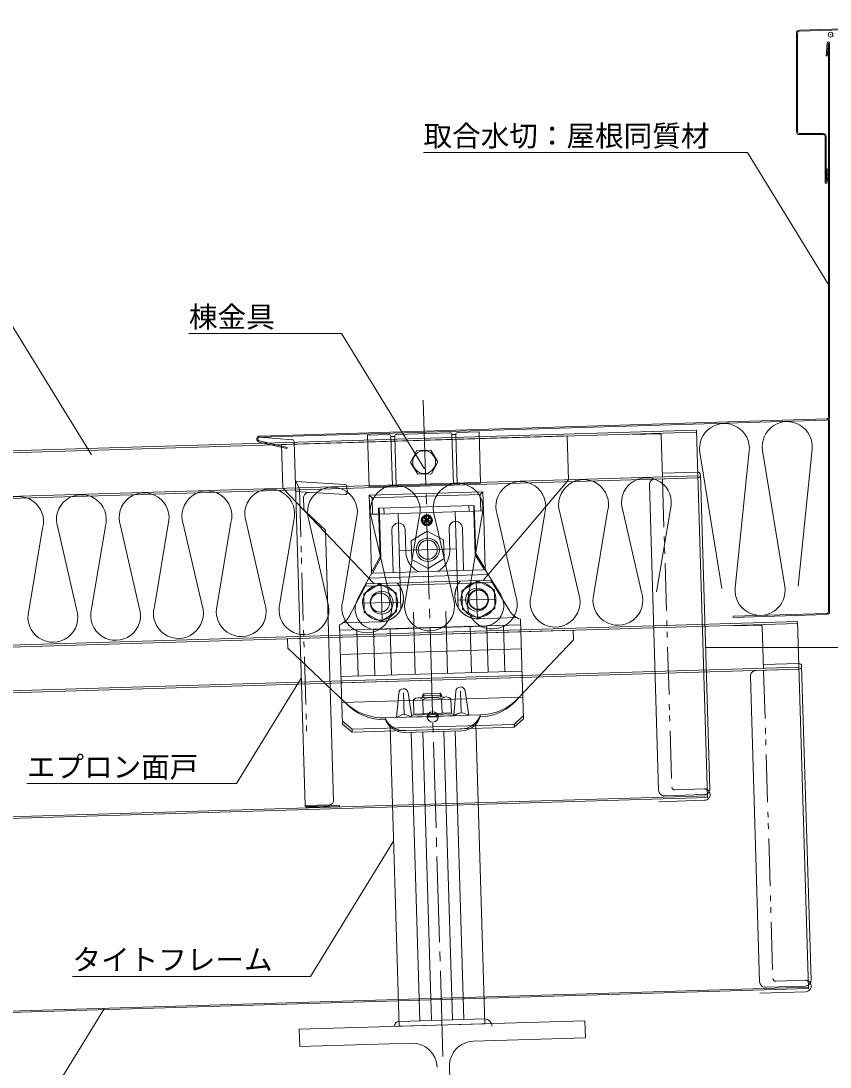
# Model space of a CAD drawing. Units: millimetres at full size, sheet at 1:5; details may follow other scales. Extents: x -3142 to 7368, y -2477 to 558.
# Drawn here: x 6181 to 6606, y -1955 to -1406 of the extents above; entities that cross this region are included whole.
import ezdxf
from ezdxf.enums import TextEntityAlignment as Align

# ---------------------------------------------------------------- set-up
doc = ezdxf.new("R2010")
doc.units = ezdxf.units.MM
doc.header["$LTSCALE"] = 5
doc.header["$PDMODE"] = 32
doc.header["$PDSIZE"] = 2.5
doc.linetypes.add('CHAIN2', pattern=[12, 9, -1, 1, -1])
doc.linetypes.add('DOUBLE_CHAIN1', pattern=[8.8, 5, -1, 0.6, -0.6, 0.6, -1])
doc.layers.add('0-0_0', color=7, linetype='Continuous', lineweight=18)
doc.styles.add('ＭＳ ゴシック', font='')
doc.styles.get('ＭＳ ゴシック').set_extended_font_data('MS Gothic')

msp = doc.modelspace()

# ---------------------------------------------------------------- linework, layer by layer
at = {"layer": '0-0_0', "color": 5}
for p, q in [((6589.952, -1410.65), (6749.294, -1405.84)), ((6589.97, -1411.25), (6749.312, -1406.44)), ((6588.4, -1463.888), (6588.4, -1412.249)), ((6589, -1463.888), (6589, -1412.249)), ((6604, -1424.36), (6604.61, -1417.387)), ((6604.598, -1424.413), (6605.208, -1417.439)), ((6605.208, -1613.722), (6605.208, -1417.439)), ((6605.808, -1613.722), (6605.808, -1417.439)), ((6590, -1464.888), (6602.4, -1464.888)), ((6602.4, -1465.488), (6590, -1465.488)), ((6603.4, -1466.488), (6603.4, -1490.488)), ((6604, -1466.488), (6604, -1490.488)), ((6604, -1490.488), (6604.61, -1483.516)), ((6604.598, -1490.541), (6605.208, -1483.568)), ((6604.61, -1483.516), (6605.208, -1483.568)), ((6604.238, -1614.721), (6306.756, -1623.654)), ((6604.256, -1615.321), (6306.774, -1624.254)), ((6605.208, -1615.292), (6605.808, -1615.292)), ((6605.208, -1715.768), (6605.208, -1615.292)), ((6605.808, -1715.768), (6605.808, -1615.292)), ((6306.774, -1624.254), (6323.899, -1625.576)), ((6516.433, -1622.46), (6502.439, -1622.88)), ((6518.122, -1645.42), (6517.462, -1623.43)), ((6321.035, -1630.256), (6306.437, -1626.811)), ((6321.173, -1629.672), (6306.574, -1626.227)), ((6321.173, -1629.672), (6321.035, -1630.256)), ((6324.804, -1626.532), (6330.539, -1817.526)), ((6325.406, -1646.603), (6327.555, -1651.541)), ((6536.636, -1645.587), (6514.146, -1646.263)), ((6536.546, -1642.589), (6518.054, -1643.144)), ((6538.09, -1644.043), (6543.036, -1808.746)), ((6325.436, -1647.602), (6351.581, -1649.101)), ((6352.523, -1650.069), (6352.62, -1653.313)), ((6511.237, -1649.351), (6516.048, -1809.556)), ((6325.594, -1652.853), (6351.562, -1654.341)), ((6329.701, -1656.355), (6329.847, -1661.234)), ((6341.21, -1673.141), (6330.789, -1663.328)), ((6341.21, -1673.141), (6345.472, -1815.077)), ((6604.238, -1716.767), (6555.23, -1718.239)), ((6555.23, -1718.239), (6555.248, -1718.839)), ((6604.256, -1717.367), (6555.248, -1718.839)), ((6569.471, -1722.914), (6555.478, -1723.334)), ((6571.161, -1745.873), (6570.501, -1723.883)), ((6589.585, -1743.042), (6571.093, -1743.597)), ((6591.129, -1744.496), (6596.075, -1909.199)), ((6564.276, -1749.805), (6569.087, -1910.009)), ((6589.675, -1746.041), (6567.185, -1746.716)), ((6540.217, -1814.833), (6516.228, -1815.553)), ((6540.127, -1811.834), (6519.137, -1812.465)), ((6330.539, -1817.526), (6343.533, -1817.136)), ((6331.568, -1818.495), (6348.561, -1817.985)), ((6593.256, -1915.286), (6569.267, -1916.007)), ((6593.166, -1912.288), (6572.176, -1912.918))]:
    msp.add_line(p, q, dxfattribs=at)
at = {"layer": '0-0_0', "color": 4}
for p, q in [((6562.686, -1474.939), (6392.686, -1474.939)), ((6605.374, -1544.494), (6562.686, -1474.939)), ((6218.4, -1633.611), (6174.825, -1562.611)), ((6333.47, -1907.258), (6377.002, -1836.328)), ((6333.47, -1907.258), (6208.47, -1907.258))]:
    msp.add_line(p, q, dxfattribs=at)
at = {"layer": '0-0_0', "color": 4, "linetype": 'CHAIN2'}
msp.add_line((6402.902, -1949.215), (6392.562, -1604.87), dxfattribs=at)
at = {"layer": '0-0_0'}
for p, q in [((6535.885, -1620.576), (5836.2, -1641.586)), ((6535.915, -1621.575), (5836.23, -1642.586)), ((6374.601, -1622.917), (6363.356, -1623.255)), ((6363.356, -1623.255), (6364.167, -1650.243)), ((6377.63, -1623.827), (6375.631, -1623.887)), ((6376.411, -1649.875), (6375.631, -1623.887)), ((6377.63, -1623.827), (6378.41, -1649.815)), ((6406.587, -1621.957), (6378.599, -1622.797)), ((6409.615, -1622.866), (6407.616, -1622.926)), ((6407.616, -1622.926), (6408.397, -1648.915)), ((6410.396, -1648.855), (6409.615, -1622.866)), ((6421.83, -1621.499), (6410.585, -1621.837)), ((6421.83, -1621.499), (6422.64, -1648.487)), ((6468.158, -1623.61), (6468.849, -1646.599)), ((6535.885, -1620.576), (6541.672, -1813.289)), ((6396.454, -1631.015), (6400.29, -1637.153)), ((6389.632, -1643.726), (6385.796, -1637.588)), ((6396.829, -1643.51), (6400.29, -1637.153)), ((6536.605, -1644.565), (5836.92, -1665.575)), ((6536.635, -1645.564), (5836.95, -1666.575)), ((6396.829, -1643.51), (6389.632, -1643.726)), ((6468.849, -1646.599), (6424.045, -1699.468)), ((6422.64, -1648.487), (6364.167, -1650.243)), ((6364.196, -1654.744), (6365.674, -1656.054)), ((6365.674, -1656.054), (6422.473, -1654.348)), ((6365.674, -1656.054), (6365.933, -1664.696)), ((6423.869, -1652.952), (6422.473, -1654.348)), ((6422.473, -1654.348), (6422.732, -1662.991)), ((6423.869, -1652.952), (6424.47, -1672.943)), ((6369.154, -1661.598), (6419.332, -1660.092)), ((6369.154, -1661.598), (6369.913, -1686.86)), ((6369.454, -1661.589), (6369.544, -1664.588)), ((6369.544, -1664.588), (6419.122, -1663.099)), ((6371.953, -1661.514), (6372.043, -1664.513)), ((6416.533, -1660.176), (6416.623, -1663.174)), ((6419.122, -1663.099), (6419.812, -1686.089)), ((6419.332, -1660.092), (6420.09, -1685.353)), ((6419.422, -1663.09), (6424.169, -1662.948)), ((6364.496, -1664.74), (6369.244, -1664.597)), ((6369.544, -1664.588), (6370.234, -1687.578)), ((6379.34, -1664.294), (6380.85, -1714.581)), ((6397.352, -1667.755), (6391.954, -1667.917)), ((6392.633, -1666.128), (6392.233, -1666.14)), ((6394.053, -1667.854), (6392.233, -1666.14)), ((6394.453, -1667.842), (6392.633, -1666.128)), ((6394.453, -1667.842), (6392.739, -1669.662)), ((6396.155, -1665.622), (6394.441, -1667.442)), ((6396.167, -1666.022), (6394.453, -1667.842)), ((6396.273, -1669.556), (6394.453, -1667.842)), ((6396.285, -1669.956), (6394.465, -1668.242)), ((6394.853, -1667.83), (6396.567, -1666.01)), ((6396.673, -1669.544), (6394.853, -1667.83)), ((6396.155, -1665.622), (6396.167, -1666.022)), ((6396.567, -1666.01), (6396.167, -1666.022)), ((6409.326, -1663.393), (6410.836, -1713.68)), ((6376.096, -1672.895), (6376.758, -1694.921)), ((6383.093, -1672.685), (6383.453, -1684.68)), ((6386.275, -1678.685), (6394.623, -1673.524)), ((6394.623, -1673.524), (6403.267, -1678.174)), ((6396.673, -1669.544), (6396.273, -1669.556)), ((6396.285, -1669.956), (6396.273, -1669.556)), ((6406.083, -1671.995), (6406.443, -1683.989)), ((6413.08, -1671.785), (6413.741, -1693.81)), ((6424.47, -1672.943), (6425.1, -1693.934)), ((6364.796, -1674.735), (6365.427, -1695.726)), ((6386.275, -1678.685), (6386.569, -1688.495)), ((6403.267, -1678.174), (6403.562, -1687.985)), ((6409.911, -1682.885), (6379.925, -1683.785)), ((6370.234, -1687.578), (6365.858, -1695.713)), ((6365.942, -1694.24), (6369.913, -1686.86)), ((6419.812, -1686.089), (6424.669, -1693.947)), ((6424.496, -1692.482), (6420.09, -1685.353)), ((6365.427, -1695.726), (6364.059, -1698.268)), ((6424.669, -1693.947), (6365.858, -1695.713)), ((6362.849, -1701.306), (6353.822, -1718.084)), ((6369.646, -1701.287), (6361.297, -1706.447)), ((6428.736, -1700.528), (6362.192, -1702.526)), ((6428.008, -1699.349), (6362.849, -1701.306)), ((6378.289, -1705.937), (6369.646, -1701.287)), ((6370.44, -1701.078), (6371.04, -1721.069)), ((6412.874, -1704.898), (6421.222, -1699.738)), ((6420.417, -1699.577), (6421.017, -1719.568)), ((6421.222, -1699.738), (6429.866, -1704.388)), ((6426.618, -1696.389), (6429.167, -1700.515)), ((6428.008, -1699.349), (6438.025, -1715.556)), ((6429.167, -1700.515), (6433.205, -1707.046)), ((6361.297, -1706.447), (6361.591, -1716.258)), ((6413.168, -1714.709), (6412.874, -1704.898)), ((6429.866, -1704.388), (6430.16, -1714.199)), ((6380.735, -1710.773), (6360.744, -1711.373)), ((6410.722, -1709.873), (6430.713, -1709.272)), ((6361.591, -1716.258), (6370.235, -1720.908)), ((6387.398, -1716.075), (6388.379, -1748.761)), ((6404.39, -1715.565), (6405.371, -1748.25)), ((6421.812, -1719.359), (6413.168, -1714.709)), ((6430.16, -1714.199), (6421.812, -1719.359)), ((5839.262, -1743.54), (6588.924, -1721.029)), ((5839.292, -1744.54), (6588.954, -1722.028)), ((6349.496, -1753.23), (6348.579, -1722.69)), ((6348.665, -1725.576), (6443.622, -1722.724)), ((6350.536, -1721.684), (6370.54, -1721.084)), ((6417.134, -1723.519), (6417.866, -1747.875)), ((6421.517, -1719.553), (6441.521, -1718.952)), ((6425.88, -1723.257), (6426.612, -1747.613)), ((6434.626, -1722.994), (6435.358, -1747.35)), ((6444.453, -1750.378), (6443.536, -1719.839)), ((6588.924, -1721.029), (6594.705, -1913.542)), ((6321.288, -1730.066), (6471.22, -1725.564)), ((6357.661, -1725.305), (6358.392, -1749.661)), ((6366.407, -1725.043), (6367.139, -1749.398)), ((6375.153, -1724.78), (6375.885, -1749.136)), ((6471.22, -1725.564), (6471.37, -1730.561)), ((6321.288, -1730.066), (6321.438, -1735.064)), ((6471.37, -1730.561), (6442.755, -1760.949)), ((6321.438, -1735.064), (6351.825, -1763.679)), ((6444.003, -1735.385), (6349.045, -1738.236)), ((5839.982, -1767.529), (6589.644, -1745.018)), ((5840.012, -1768.529), (6589.674, -1746.017)), ((6349.397, -1749.931), (6444.354, -1747.08)), ((6349.496, -1753.23), (6444.453, -1750.378)), ((6444.453, -1750.378), (6445.102, -1771.999)), ((6349.496, -1753.23), (6350.145, -1774.85)), ((6349.806, -1763.565), (6444.763, -1760.714)), ((6378.553, -1771.366), (6379.686, -1758.532)), ((6382.164, -1758.366), (6382.509, -1769.836)), ((6387.464, -1762.094), (6387.689, -1769.591)), ((6389.886, -1761.021), (6404.602, -1760.579)), ((6392.217, -1759.951), (6402.212, -1759.65)), ((6392.369, -1761.947), (6392.594, -1769.443)), ((6392.886, -1758.93), (6401.482, -1758.672)), ((6392.886, -1758.93), (6392.946, -1760.929)), ((6401.482, -1758.672), (6401.542, -1760.671)), ((6401.482, -1758.672), (6402.212, -1759.65)), ((6402.18, -1761.652), (6402.405, -1769.149)), ((6402.212, -1759.65), (6402.242, -1760.65)), ((6407.085, -1761.505), (6407.31, -1769.002)), ((6408.539, -1770.465), (6409.672, -1757.631)), ((6412.151, -1757.465), (6412.495, -1768.936)), ((6372.556, -1771.546), (6422.533, -1770.045)), ((6380.29, -1770.431), (6378.553, -1771.366)), ((6386.519, -1770.126), (6408.51, -1769.466)), ((6386.519, -1770.126), (6386.549, -1771.126)), ((6387.689, -1769.591), (6407.31, -1769.002)), ((6394.554, -1771.15), (6397.552, -1771.06)), ((6400.551, -1770.97), (6397.552, -1771.06)), ((6410.276, -1769.531), (6408.539, -1770.465)), ((6445.057, -1770.5), (6440.189, -1774.978)), ((6445.102, -1771.999), (6440.234, -1776.477)), ((6350.1, -1773.351), (6355.228, -1777.529)), ((6440.189, -1774.978), (6355.228, -1777.529)), ((6440.234, -1776.477), (6355.273, -1779.028)), ((6379.917, -1933.398), (6375.197, -1776.205)), ((6382.761, -1778.243), (6412.748, -1777.342)), ((6382.791, -1779.242), (6412.778, -1778.342)), ((6403.282, -1778.627), (6407.829, -1930.059)), ((6413.827, -1929.878), (6409.279, -1778.447)), ((6424.897, -1932.047), (6420.176, -1774.855)), ((6440.234, -1776.477), (6440.189, -1774.978)), ((6390.837, -1930.569), (6386.29, -1779.137)), ((6392.287, -1778.957), (6396.834, -1930.389)), ((6541.648, -1812.489), (5841.963, -1833.5)), ((6541.672, -1813.289), (5841.987, -1834.299)), ((5845.024, -1935.454), (6594.687, -1912.942)), ((5845.043, -1936.053), (6594.705, -1913.542)), ((6477.373, -1930.471), (6327.441, -1934.974)), ((6379.842, -1930.899), (6424.822, -1929.548)), ((6327.441, -1934.974), (6327.711, -1943.97)), ((6327.711, -1943.97), (6386.434, -1942.206)), ((6406.316, -1954.615), (6414, -2210.5))]:
    msp.add_line(p, q, dxfattribs=at)
at = {"layer": '0-0_0', "color": 9}
for p, q in [((6318.226, -1628.112), (6468.158, -1623.61)), ((6537.691, -1632.294), (6549.316, -1703.599)), ((6556.314, -1703.389), (6563.639, -1631.514)), ((6570.637, -1631.304), (6582.262, -1702.609)), ((6589.26, -1702.399), (6596.585, -1630.525)), ((6419.032, -1660.101), (6419.122, -1663.099)), ((6489.336, -1663.071), (6482.073, -1706.407)), ((6497.253, -1662.833), (6507.103, -1705.655)), ((6522.282, -1662.081), (6515.019, -1705.417)), ((6299.576, -1668.769), (6309.426, -1711.591)), ((6324.605, -1668.017), (6317.342, -1711.353)), ((6332.522, -1667.779), (6342.372, -1710.602)), ((6357.552, -1667.028), (6350.289, -1710.364)), ((6365.468, -1666.79), (6375.318, -1709.612)), ((6390.498, -1666.039), (6383.235, -1709.375)), ((6394.441, -1667.442), (6394.453, -1667.842)), ((6394.465, -1668.242), (6394.453, -1667.842)), ((6398.414, -1665.801), (6408.264, -1708.623)), ((6423.444, -1665.049), (6416.181, -1708.385)), ((6431.36, -1664.812), (6441.21, -1707.634)), ((6456.39, -1664.06), (6449.127, -1707.396)), ((6464.306, -1663.822), (6474.157, -1706.644)), ((6192.821, -1671.975), (6185.558, -1715.311)), ((6200.737, -1671.737), (6210.588, -1714.559)), ((6225.767, -1670.985), (6218.504, -1714.321)), ((6233.683, -1670.748), (6243.534, -1713.57)), ((6258.713, -1669.996), (6251.45, -1713.332)), ((6266.629, -1669.758), (6276.48, -1712.58)), ((6291.659, -1669.007), (6284.396, -1712.343)), ((6429.167, -1700.515), (6428.736, -1700.528)), ((6362.192, -1702.526), (6361.761, -1702.539)), ((6370.54, -1721.084), (6350.536, -1721.684)), ((6396.149, -1724.316), (6424.369, -1723.469)), ((6421.517, -1719.553), (6441.521, -1718.952)), ((6436.626, -1722.961), (6425.631, -1723.291)), ((6396.149, -1724.316), (6367.928, -1725.164)), ((6386.549, -1771.126), (6408.539, -1770.465)), ((6408.51, -1769.466), (6408.539, -1770.465)), ((6379.917, -1933.398), (6424.897, -1932.047))]:
    msp.add_line(p, q, dxfattribs=at)
at = {"layer": '0-0_0', "color": 5, "linetype": 'DOUBLE_CHAIN1'}
for p, q in [((6518.152, -1646.419), (6523, -1807.847)), ((6327.555, -1651.541), (6331.397, -1779.483)), ((6571.191, -1746.873), (6576.039, -1908.3)), ((6540.037, -1808.836), (6524.544, -1809.301)), ((6593.076, -1909.289), (6577.583, -1909.754))]:
    msp.add_line(p, q, dxfattribs=at)
at = {"layer": '0-0_0', "color": 4}
for points in [[(6269.616, -1569.939), (6349.616, -1569.939), (6393.148, -1640.869)], [(6540.81, -1734.623), (6640.81, -1734.623), (6745.425, -1905.08), (6930.425, -1905.08)], [(6328.475, -1750.747), (6294.517, -1806.077), (6184.517, -1806.077)], [(6225.095, -1924.198), (6191.137, -1979.528), (5951.137, -1979.528)]]:
    msp.add_lwpolyline(points, dxfattribs=at)
at = {"layer": '0-0_0'}
for points in [[(6318.226, -1628.112), (6318.916, -1651.102), (6366.812, -1701.187)], [(6396.454, -1631.015), (6389.257, -1631.231), (6385.796, -1637.588)], [(6423.869, -1652.952), (6364.196, -1654.744), (6364.796, -1674.735)], [(6394.465, -1668.242), (6392.751, -1670.062), (6392.739, -1669.662), (6392.339, -1669.674), (6394.053, -1667.854)], [(6394.441, -1667.442), (6392.621, -1665.728), (6392.633, -1666.128)], [(6403.562, -1687.985), (6395.213, -1693.145), (6386.569, -1688.495)], [(6425.1, -1693.934), (6426.618, -1696.389), (6364.059, -1698.268)], [(6364.059, -1698.268), (6361.761, -1702.539), (6358.123, -1709.301)], [(6370.235, -1720.908), (6378.584, -1715.747), (6378.289, -1705.937)], [(6384.76, -1770.297), (6386.549, -1771.126), (6384.649, -1758.382)], [(6392.886, -1758.93), (6392.217, -1759.951), (6392.247, -1760.95)], [(6414.746, -1769.397), (6416.536, -1770.225), (6414.635, -1757.482)], [(6350.145, -1774.85), (6355.273, -1779.028), (6355.228, -1777.529)], [(6477.373, -1930.471), (6477.643, -1939.467), (6418.92, -1941.231)]]:
    msp.add_lwpolyline(points, dxfattribs=at)
at = {"layer": '0-0_0', "color": 5}
msp.add_lwpolyline([(6330.688, -1818.022), (6348.546, -1817.485), (6348.561, -1817.985)], dxfattribs=at)
at = {"layer": '0-0_0'}
for centre, radius in [((6393.043, -1637.37), 6), ((6394.453, -1667.842), 2.5), ((6394.918, -1683.335), 6.1), ((6394.918, -1683.335), 5), ((6370.74, -1711.073), 6), ((6369.94, -1711.097), 5), ((6420.717, -1709.572), 6), ((6421.517, -1709.548), 5.25), ((6421.517, -1709.548), 5)]:
    msp.add_circle(centre, radius, dxfattribs=at)
at = {"layer": '0-0_0', "color": 9}
for centre in [(6370.74, -1711.073), (6420.717, -1709.572)]:
    msp.add_circle(centre, 6, dxfattribs=at)
at = {"layer": '0-0_0', "color": 5}
for centre, radius, start, end in [((6590, -1412.249), 1.6, 91.72896, 180), ((6590, -1412.249), 1, 91.72895, 180), ((6605.208, -1417.439), 0.6, 359.99998, 174.99998), ((6590, -1463.888), 1.6, 180, 270), ((6590, -1463.888), 1, 180, 270), ((6602.4, -1466.488), 1.6, 0, 90), ((6602.4, -1466.488), 1, 0, 90), ((6604, -1490.488), 0.6, 180, 354.99998), ((6604.208, -1613.722), 1, 271.72001, 0), ((6604.208, -1613.722), 1.6, 271.71999, 0), ((6306.804, -1625.253), 1.6, 91.71999, 256.71999), ((6306.804, -1625.253), 1, 91.71999, 256.71999), ((6516.462, -1623.46), 1, 1.71996, 91.72003), ((6323.803, -1626.563), 1.001, 1.75102, 86.98729), ((6514.236, -1649.261), 3, 91.71996, 181.72003), ((6536.591, -1644.088), 1.5, 1.71996, 91.72003), ((6536.591, -1644.088), 1.5, 271.71996, 1.72003), ((6351.523, -1650.099), 1, 1.69341, 86.69347), ((6332.7, -1656.265), 3, 86.71544, 181.71553), ((6351.62, -1653.343), 1, 266.69795, 1.69803), ((6332.846, -1661.144), 3, 181.7036, 226.70352), ((6604.208, -1715.768), 1, 271.71996, 0), ((6604.208, -1715.768), 1.6, 271.72, 0), ((6569.501, -1723.913), 1, 1.71996, 91.72003), ((6589.63, -1744.541), 1.5, 1.71996, 91.72003), ((6589.63, -1744.541), 1.5, 271.71996, 1.72003), ((6567.275, -1749.715), 3, 91.71996, 181.72003), ((6519.047, -1809.466), 3, 181.71999, 271.72003), ((6540.037, -1808.836), 3, 271.71996, 1.72003), ((6540.127, -1811.834), 3, 271.72075, 31.7207), ((6343.473, -1815.137), 2, 271.72281, 1.7229), ((6331.538, -1817.496), 1, 181.72568, 271.72577), ((6572.086, -1909.919), 3, 181.71999, 271.72003), ((6593.076, -1909.289), 3, 271.71996, 1.72003), ((6593.166, -1912.288), 3, 271.72075, 31.7207)]:
    msp.add_arc(centre, radius, start, end, dxfattribs=at)
at = {"layer": '0-0_0', "color": 9}
for centre, radius, start, end in [((6550.613, -1630.187), 13.093, 354.18063, 189.25935), ((6583.559, -1629.198), 13.093, 354.18063, 189.25935), ((6476.706, -1659.619), 13.093, 344.71295, 198.72704), ((6509.652, -1658.629), 13.093, 344.71295, 198.72704), ((6311.976, -1664.565), 13.093, 344.71295, 198.72704), ((6344.922, -1663.576), 13.093, 344.71295, 198.72704), ((6377.868, -1662.586), 13.093, 344.71295, 198.72704), ((6410.814, -1661.597), 13.093, 344.71295, 198.72704), ((6443.76, -1660.608), 13.093, 344.71295, 198.72704), ((6180.191, -1668.522), 13.093, 344.71295, 198.72704), ((6213.137, -1667.533), 13.093, 344.71295, 198.72704), ((6246.083, -1666.544), 13.093, 344.71295, 198.72704), ((6279.029, -1665.555), 13.093, 344.71295, 198.72704), ((6386.753, -1694.621), 10, 181.71999, 184.38084), ((6403.746, -1694.111), 10, 359.05914, 1.71999), ((6370.18, -1709.089), 12, 271.71999, 43.5303), ((6386.753, -1694.621), 10, 218.3342, 221.12056), ((6421.157, -1707.558), 12, 139.90968, 271.71999), ((6403.746, -1694.111), 10, 322.31943, 325.10577), ((6369.94, -1711.097), 9.2, 84.21498, 99.22501), ((6421.517, -1709.548), 9.2, 24.21498, 39.22501), ((6461.757, -1710.848), 13.093, 164.71295, 18.72704), ((6494.703, -1709.859), 13.093, 164.71295, 18.72704), ((6569.339, -1704.716), 13.093, 174.18063, 9.25935), ((6264.08, -1716.784), 13.093, 164.71295, 18.72704), ((6297.026, -1715.795), 13.093, 164.71295, 18.72704), ((6329.972, -1714.805), 13.093, 164.71295, 18.72704), ((6362.918, -1713.816), 13.093, 164.71295, 18.72704), ((6395.864, -1712.827), 13.093, 164.71295, 18.72704), ((6428.811, -1711.837), 13.093, 164.71295, 18.72704), ((6198.188, -1718.763), 13.093, 164.71295, 18.72704), ((6231.134, -1717.773), 13.093, 164.71295, 18.72704), ((6369.94, -1711.097), 9.2, 264.21498, 276.70854)]:
    msp.add_arc(centre, radius, start, end, dxfattribs=at)
at = {"layer": '0-0_0'}
for centre, radius, start, end in [((6374.631, -1623.917), 1, 1.71999, 91.71999), ((6378.629, -1623.797), 1, 91.71999, 181.71999), ((6406.617, -1622.957), 1, 1.71999, 91.71999), ((6410.615, -1622.836), 1, 91.71999, 181.71999), ((6394.053, -1667.854), 2.5, 136.71999, 226.71999), ((6394.053, -1667.854), 1.8, 136.71999, 226.71999), ((6394.441, -1667.442), 2.5, 46.71999, 136.71999), ((6394.441, -1667.442), 1.8, 46.71999, 136.71999), ((6394.853, -1667.83), 1.8, 316.71999, 46.71999), ((6394.853, -1667.83), 2.5, 316.71999, 46.71999), ((6409.581, -1671.89), 3.5, 1.71999, 181.71999), ((6379.595, -1672.79), 3.5, 1.71999, 181.71999), ((6394.465, -1668.242), 2.5, 226.71999, 316.71999), ((6394.465, -1668.242), 1.8, 226.71999, 316.71999), ((6394.948, -1684.334), 11.5, 181.71999, 247.64938), ((6394.948, -1684.334), 11.5, 295.7906, 1.71999), ((6365.678, -1694.098), 0.3, 181.71999, 331.71999), ((6424.752, -1692.324), 0.3, 211.71999, 1.71999), ((6370.18, -1709.089), 12, 271.71999, 41.12056), ((6421.157, -1707.558), 12, 142.31943, 249.69568), ((6421.517, -1709.548), 9.2, 99.22501, 144.21498), ((6421.517, -1709.548), 9.2, 84.21498, 99.22501), ((6421.517, -1709.548), 9.2, 39.22501, 84.21498), ((6369.94, -1711.097), 9.2, 144.21498, 159.22501), ((6369.94, -1711.097), 9.2, 99.22501, 144.21498), ((6369.94, -1711.097), 9.2, 39.22501, 84.21498), ((6369.94, -1711.097), 9.2, 24.21498, 39.22501), ((6421.517, -1709.548), 9.2, 159.22501, 204.21498), ((6421.517, -1709.548), 9.2, 144.21498, 159.22501), ((6421.517, -1709.548), 9.2, 339.22501, 24.21498), ((6424.046, -1712.707), 10.767, 16.58572, 31.71999), ((6367.605, -1714.402), 10.767, 166.85426, 271.71999), ((6367.605, -1714.402), 10.767, 151.71999, 166.85426), ((6369.94, -1711.097), 9.2, 159.22501, 204.21498), ((6369.94, -1711.097), 9.2, 339.22501, 24.21498), ((6424.046, -1712.707), 10.767, 271.71999, 16.58572), ((6345.016, -1713.346), 10, 290.87204, 331.71999), ((6369.94, -1711.097), 9.2, 204.21498, 219.22501), ((6369.94, -1711.097), 9.2, 219.22501, 264.21498), ((6369.94, -1711.097), 9.2, 276.70854, 324.21498), ((6369.94, -1711.097), 9.2, 324.21498, 339.22501), ((6421.517, -1709.548), 9.2, 204.21498, 219.22501), ((6421.517, -1709.548), 9.2, 219.22501, 266.73145), ((6421.517, -1709.548), 9.2, 279.22501, 324.21498), ((6421.517, -1709.548), 9.2, 324.21498, 339.22501), ((6446.532, -1710.298), 10, 211.71999, 252.56795), ((6421.157, -1707.558), 12, 249.69568, 271.71999), ((6421.517, -1709.548), 9.2, 266.73145, 279.22501), ((6382.176, -1758.751), 2.5, 8.48358, 174.95641), ((6412.163, -1757.851), 2.5, 8.48358, 174.95641), ((6389.992, -1764.53), 3.51, 47.37413, 136.06584), ((6397.621, -1773.336), 12.542, 68.68497, 114.75502), ((6404.708, -1764.088), 3.51, 47.37413, 136.06584), ((6421.757, -1744.193), 26.864, 271.12619, 321.41101), ((6421.664, -1741.088), 28.971, 271.72, 316.71999), ((6371.779, -1745.694), 26.864, 222.02898, 271.71999), ((6371.686, -1742.588), 28.971, 226.71999, 271.71999), ((6382.484, -1768.997), 10.25, 194.40038, 271.71999), ((6382.442, -1767.605), 10.643, 201.73595, 271.71999), ((6382.659, -1774.834), 5, 65.15494, 118.28503), ((6397.544, -1770.788), 3.012, 186.89375, 356.54623), ((6397.561, -1771.331), 3.012, 6.89375, 176.54623), ((6397.597, -1772.551), 3.012, 18.74063, 164.69934), ((6412.645, -1773.934), 5, 65.15495, 118.28503), ((6412.428, -1766.704), 10.643, 271.72, 341.70403), ((6412.47, -1768.096), 10.25, 271.71999, 349.03961), ((6379.917, -1933.398), 2.5, 91.71999, 180), ((6424.822, -1933.398), 3.85, 0, 90), ((6386.825, -1955.2), 13, 1.71999, 91.71999), ((6419.31, -1954.225), 13, 91.71999, 181.71999)]:
    msp.add_arc(centre, radius, start, end, dxfattribs=at)
at = {"layer": '0-0_0', "color": 5, "linetype": 'DOUBLE_CHAIN1'}
for centre, radius, start, end in [((6524.499, -1807.802), 1.5, 181.71999, 271.72003), ((6540.127, -1811.834), 3, 31.71928, 91.71924), ((6577.538, -1908.255), 1.5, 181.71999, 271.72003), ((6593.166, -1912.288), 3, 31.71928, 91.71924)]:
    msp.add_arc(centre, radius, start, end, dxfattribs=at)
at = {"layer": '0-0_0'}
msp.add_point((6606.308, -1413.058), dxfattribs=at)

# ---------------------------------------------------------------- texts
at = {"layer": '0-0_0', "style": 'ＭＳ ゴシック'}
for s, p in [('取合水切：屋根同質材', (6392.686, -1474.939)), ('棟金具', (6269.616, -1569.939)), ('エプロン面戸', (6184.517, -1806.077)), ('タイトフレーム', (6208.47, -1907.258))]:
    msp.add_text(s, height=11, dxfattribs=at).set_placement(p, align=Align.BOTTOM_LEFT)

doc.saveas('drawing.dxf')
